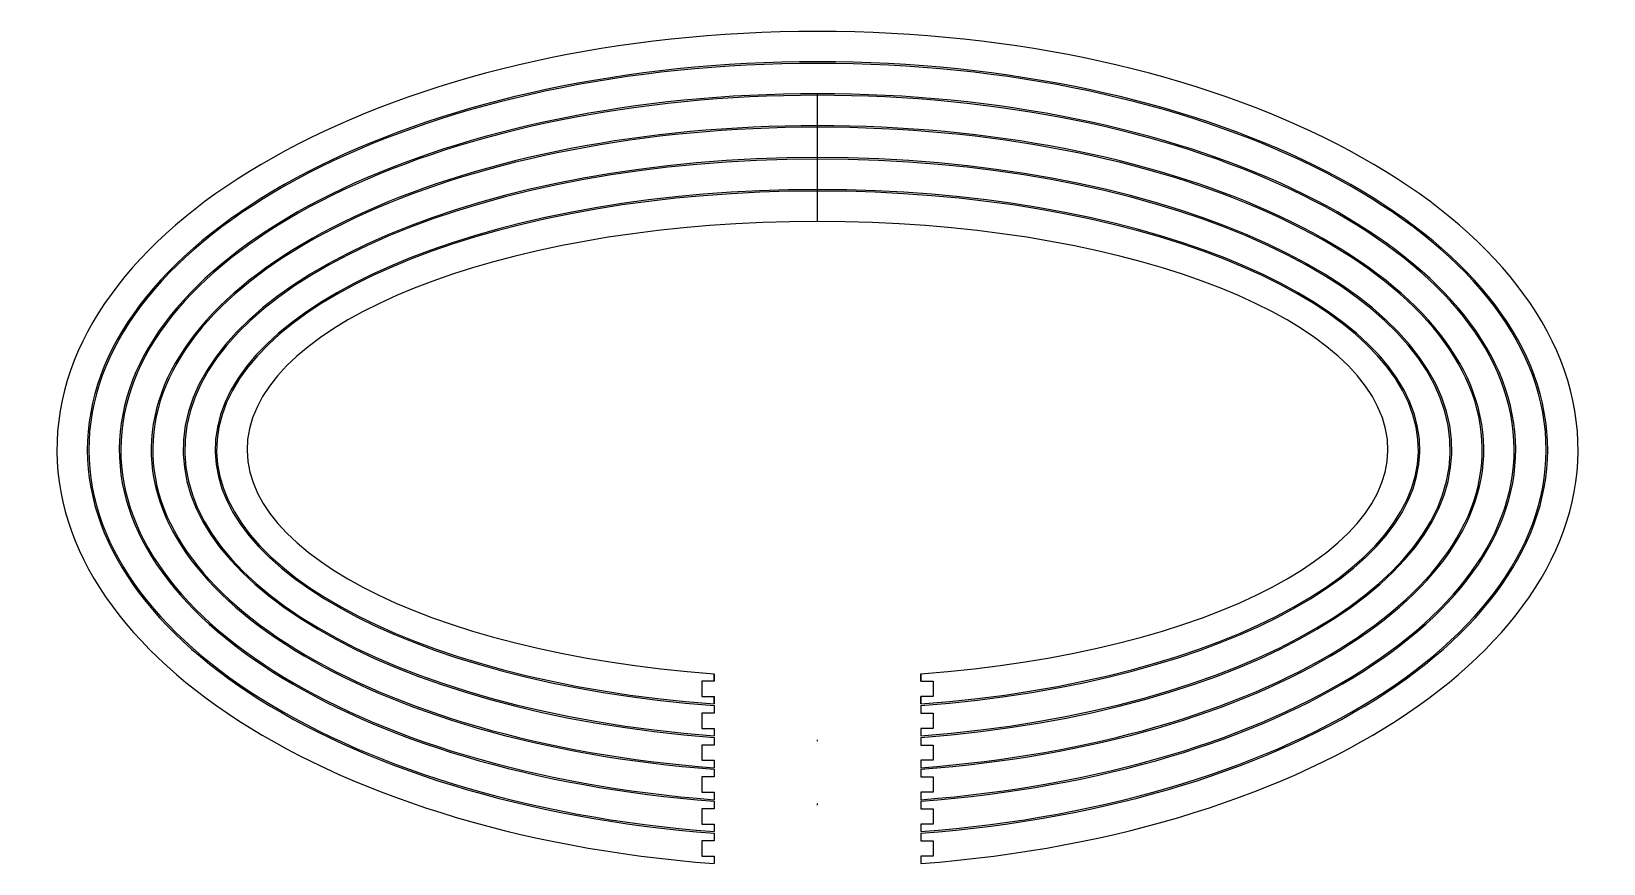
# Model space of a CAD drawing. Header units: millimetres. Extents: x -258 to 258, y -136 to 138.
import ezdxf

# ---------------------------------------------------------------- set-up
doc = ezdxf.new("R2010")
doc.units = ezdxf.units.MM
doc.layers.get('0').update_dxf_attribs({"linetype": 'CONTINUOUS'})

msp = doc.modelspace()

# ---------------------------------------------------------------- linework, layer by layer
for p, q in [((0, 75), (0, 117)), ((-38, -76.24), (-38, -81.24)), ((-34, -76.24), (-38, -76.24)), ((-34, -73.76), (-34, -76.24)), ((-34, -76.24), (-34, -73.76)), ((34, -76.24), (34, -73.76)), ((34, -73.76), (34, -76.24)), ((34, -76.24), (38, -76.24)), ((38, -76.24), (38, -81.24)), ((-38, -81.24), (-34, -81.24)), ((-34, -83.73), (-34, -81.24)), ((-34, -81.24), (-34, -83.73)), ((38, -81.24), (34, -81.24)), ((34, -83.73), (34, -81.24)), ((34, -81.24), (34, -83.73)), ((-38, -86.74), (-38, -91.74)), ((-34, -86.74), (-38, -86.74)), ((-34, -84.23), (-34, -86.74)), ((34, -84.23), (34, -86.74)), ((34, -86.74), (38, -86.74)), ((38, -86.74), (38, -91.74)), ((-38, -91.74), (-34, -91.74)), ((-34, -91.74), (-34, -94.22)), ((38, -91.74), (34, -91.74)), ((34, -91.74), (34, -94.22)), ((-38, -97.24), (-38, -102.24)), ((-34, -97.24), (-38, -97.24)), ((-34, -94.71), (-34, -97.24)), ((0, -96), (0, -95.5)), ((34, -94.71), (34, -97.24)), ((34, -97.24), (38, -97.24)), ((38, -97.24), (38, -102.24)), ((-38, -102.24), (-34, -102.24)), ((-34, -102.24), (-34, -104.71)), ((38, -102.24), (34, -102.24)), ((34, -102.24), (34, -104.71)), ((-38, -107.74), (-38, -112.74)), ((-34, -107.74), (-38, -107.74)), ((-34, -105.21), (-34, -107.74)), ((34, -105.21), (34, -107.74)), ((34, -107.74), (38, -107.74)), ((38, -107.74), (38, -112.74)), ((-38, -112.74), (-34, -112.74)), ((-34, -112.74), (-34, -115.21)), ((38, -112.74), (34, -112.74)), ((34, -112.74), (34, -115.21)), ((-38, -118.24), (-38, -123.24)), ((-34, -118.24), (-38, -118.24)), ((-34, -115.71), (-34, -118.24)), ((0, -117), (0, -116.5)), ((34, -115.71), (34, -118.24)), ((34, -118.24), (38, -118.24)), ((38, -118.24), (38, -123.24)), ((-38, -123.24), (-34, -123.24)), ((-34, -123.24), (-34, -125.71)), ((38, -123.24), (34, -123.24)), ((34, -123.24), (34, -125.71)), ((-34, -128.74), (-38, -128.74)), ((-38, -128.74), (-38, -133.74)), ((-34, -126.21), (-34, -128.74)), ((34, -126.21), (34, -128.74)), ((34, -128.74), (38, -128.74)), ((38, -128.74), (38, -133.74)), ((-38, -133.74), (-34, -133.74)), ((-34, -133.74), (-34, -136.22)), ((38, -133.74), (34, -133.74)), ((34, -133.74), (34, -136.22))]:
    msp.add_line(p, q)
for major_axis, ratio, start_param, end_param in [((250, 0), 0.55, 4.848812, 10.859152), ((240, 0), 0.53125, 4.854534, 10.853429), ((239.5, 0), 0.530271, 4.854833, 10.853131), ((229.5, 0), 0.509804, 4.861084, 10.846879), ((229, 0), 0.508734, 4.861412, 10.846552), ((219, 0), 0.486301, 4.868271, 10.839693), ((218.5, 0), 0.485126, 4.86863, 10.839333), ((208.5, 0), 0.460432, 4.87619, 10.831773), ((208, 0), 0.459135, 4.876587, 10.831376), ((198, 0), 0.431818, 4.884961, 10.823002), ((197.5, 0), 0.43038, 4.885403, 10.822561), ((187.5, 0), 0.4, 4.894731, 10.813232)]:
    msp.add_ellipse((0, 0), major_axis=major_axis, ratio=ratio, start_param=start_param, end_param=end_param)

doc.saveas('drawing.dxf')
